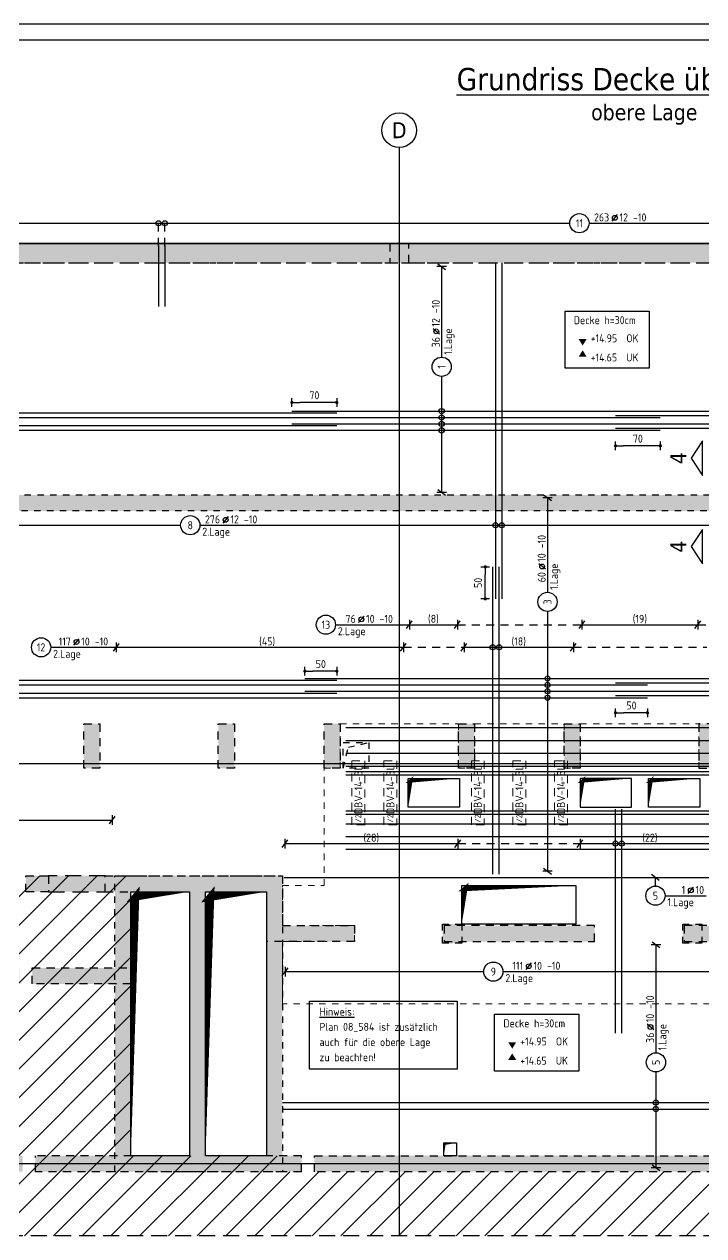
# Model space of a CAD drawing. Extents: x 0 to 76.9, y -2.2 to 33.4.
# Drawn here: x 16.11 to 26.72, y 10.77 to 29.7 of the extents above; entities that cross this region are included whole.
import ezdxf
from ezdxf.enums import TextEntityAlignment as Align

# ---------------------------------------------------------------- set-up
doc = ezdxf.new("R2010")
doc.units = 0
doc.header["$LTSCALE"] = 0.5
for name, pattern in [('AUSGEZOGEN', [1000.01, 1000, 0.01]), ('DASHED', [0.75, 0.5, -0.25]), ('DOT', [0.175, 0.05, -0.125]), ('HIDDEN', [0.375, 0.25, -0.125]), ('HIDDEN2', [0.187, 0.125, -0.062]), ('PUNKT', [0.175, 0.05, -0.125]), ('STRICHLINIE', [0.75, 0.5, -0.25]), ('STRICHPUNKT2', [0.55, 0.25, -0.125, 0.05, -0.125]), ('VERDECKT', [0.375, 0.25, -0.125])]:
    doc.linetypes.add(name, pattern=pattern)
for name, color, linetype in [('ACHSEN', 7, 'Continuous'), ('BETON', 7, 'Continuous'), ('Brüstung DG', 7, 'Continuous'), ('DD', 7, 'Continuous'), ('DG', 7, 'Continuous'), ('grau_dunkel', 7, 'Continuous'), ('grau_hell', 7, 'Continuous'), ('grau_mittel', 7, 'Continuous'), ('HILFE', 7, 'Continuous'), ('koten', 7, 'Continuous'), ('MASSE', 7, 'Continuous'), ('OBJEKT', 7, 'Continuous'), ('RAHMEN', 7, 'Continuous'), ('RND', 7, 'Continuous'), ('SCHATTEN', 7, 'Continuous'), ('SCHNITTE', 7, 'Continuous'), ('SFP_Achsen', 7, 'Continuous'), ('TEXT', 7, 'Continuous'), ('TWP_Auflager_Schraff', 7, 'Continuous'), ('VERDECKT', 7, 'Continuous'), ('VERDECKT2', 7, 'Continuous')]:
    doc.layers.add(name, color=color, linetype=linetype)
doc.layers.add('NOPLOT', color=7, linetype='Continuous', plot=False)
doc.styles.add('helv', font='tahoma.ttf')
doc.styles.add('txt', font='isocp.shx')
doc.dimstyles.new('DOT_I', dxfattribs={"dimscale": 0.5, "dimtxt": 0.25, "dimasz": 0.25, "dimexe": 0.1, "dimexo": 0.3, "dimgap": 0.1, "dimtad": 1, "dimdec": 3, "dimzin": 3, "dimtxsty": 'txt', "dimblk": 'DOT', "dimblk1": 'DOT', "dimblk2": 'DOT', "dimsah": 1, "dimcen": 0.1, "dimse1": 1, "dimse2": 1, "dimazin": 0, "dimtfac": 1, "dimtdec": 4, "dimtix": 1, "dimtmove": 2, "dimatfit": 3, "dimfxl": 0, "dimtvp": 1, "dimtolj": 1, "dimtzin": 0, "dimarcsym": 0})
pattern_1 = [(0, (-74.21585, 66.179425), (0.025, 0.05), [0, -0.05])]

# ---------------------------------------------------------------- blocks, each defined once
blk = doc.blocks.new('okrd_o')
at = {"layer": 'koten', "color": 7, "linetype": 'Continuous'}
blk.add_solid([(-0.125, 0.202), (0.125, 0.202), (0, 0)], dxfattribs=at)
at = {"layer": 'koten', "style": 'txt'}
blk.add_attdef('OKRD', (0.25, 0.1), '', height=0.25, dxfattribs=at)
blk = doc.blocks.new('okrd_u')
at = {"layer": 'koten', "color": 7, "linetype": 'Continuous'}
blk.add_solid([(-0.125, -0.202), (0.125, -0.202), (0, 0)], dxfattribs=at)
at = {"layer": 'koten', "style": 'txt'}
blk.add_attdef('OKRD', (0.25, -0.35), '', height=0.25, dxfattribs=at)
blk = doc.blocks.new('DOT')
at = {"layer": 'MASSE', "color": 7, "linetype": 'Continuous'}
for p, q in [((0, 0), (-1, 0)), ((0, 0.54), (0, -0.54))]:
    blk.add_line(p, q, dxfattribs=at)
at = {"layer": 'MASSE', "color": 7, "linetype": 'Continuous', "const_width": 0.2}
blk.add_lwpolyline([(-0.1, 0, 1), (0.1, 0, 1)], format="xyb", close=True, dxfattribs=at)
blk = doc.blocks.new('*D22')
at = {"layer": 'Defpoints', "color": 0, "linetype": 'AUSGEZOGEN', "transparency": 16777216}
for p in [(20.494, 19.593), (20.494, 19.593), (20.994, 19.593)]:
    blk.add_point(p, dxfattribs=at)
at = {"layer": 'MASSE', "color": 0, "linetype": 'AUSGEZOGEN', "lineweight": -2, "transparency": 16777216}
blk.add_line((20.869, 19.593), (20.619, 19.593), dxfattribs=at)
at = {"layer": 'MASSE', "color": 0, "linetype": 'AUSGEZOGEN', "lineweight": -2, "transparency": 16777216, "xscale": 0.125, "yscale": 0.125, "zscale": 0.125, "rotation": 180}
blk.add_blockref('DOT', (20.494, 19.593), dxfattribs=at)
at = {"layer": 'MASSE', "color": 0, "linetype": 'AUSGEZOGEN', "lineweight": -2, "transparency": 16777216, "xscale": 0.125, "yscale": 0.125, "zscale": 0.125}
blk.add_blockref('DOT', (20.994, 19.593), dxfattribs=at)
at = {"layer": 'MASSE', "color": 0, "linetype": 'AUSGEZOGEN', "transparency": 16777216, "insert": (20.744, 19.705), "char_height": 0.125, "attachment_point": 5, "style": 'txt'}
blk.add_mtext('\\A1;50', dxfattribs=at)
blk = doc.blocks.new('*D23')
at = {"layer": 'Defpoints', "color": 0, "linetype": 'AUSGEZOGEN', "transparency": 16777216}
for p in [(25.344, 18.944), (25.344, 18.944), (25.844, 18.944)]:
    blk.add_point(p, dxfattribs=at)
at = {"layer": 'MASSE', "color": 0, "linetype": 'AUSGEZOGEN', "lineweight": -2, "transparency": 16777216}
blk.add_line((25.719, 18.944), (25.469, 18.944), dxfattribs=at)
at = {"layer": 'MASSE', "color": 0, "linetype": 'AUSGEZOGEN', "lineweight": -2, "transparency": 16777216, "xscale": 0.125, "yscale": 0.125, "zscale": 0.125, "rotation": 180}
blk.add_blockref('DOT', (25.344, 18.944), dxfattribs=at)
at = {"layer": 'MASSE', "color": 0, "linetype": 'AUSGEZOGEN', "lineweight": -2, "transparency": 16777216, "xscale": 0.125, "yscale": 0.125, "zscale": 0.125}
blk.add_blockref('DOT', (25.844, 18.944), dxfattribs=at)
at = {"layer": 'MASSE', "color": 0, "linetype": 'AUSGEZOGEN', "transparency": 16777216, "insert": (25.594, 19.057), "char_height": 0.125, "attachment_point": 5, "style": 'txt'}
blk.add_mtext('\\A1;50', dxfattribs=at)
blk = doc.blocks.new('lei_gre')
at = {"layer": 'RND', "color": 7, "linetype": 'Continuous'}
for p, q in [((-0.09, -0.12), (0.09, 0.12)), ((0, 0.15), (0, -0.15))]:
    blk.add_line(p, q, dxfattribs=at)
blk = doc.blocks.new('RND_LEI')
at = {"layer": 'RND', "color": 7, "linetype": 'Continuous'}
blk.add_line((1.022, 0.066), (1.19, 0.27), dxfattribs=at)
for centre, radius in [((0, 0), 0.3), ((1.106, 0.168), 0.075)]:
    blk.add_circle(centre, radius, dxfattribs=at)
at = {"layer": 'RND', "color": 7, "linetype": 'Continuous', "style": 'txt'}
blk.add_attdef('POSL', text='', height=0.25, dxfattribs=at).set_placement((0, 0), align=Align.MIDDLE)
blk.add_attdef('ANZ', text='', height=0.25, dxfattribs=at).set_placement((0.931, 0.057), align=Align.RIGHT)
for tag, p in [('DUM', (1.253, 0.057)), ('ABSTD', (1.674, 0.057)), ('POSTXT', (0.374, -0.327))]:
    blk.add_attdef(tag, p, '', height=0.25, dxfattribs=at)
blk = doc.blocks.new('*D29')
at = {"layer": 'Defpoints', "color": 0, "linetype": 'AUSGEZOGEN', "transparency": 16777216}
for p in [(23.312, 21.223), (23.312, 21.223), (23.312, 20.723)]:
    blk.add_point(p, dxfattribs=at)
at = {"layer": 'MASSE', "color": 0, "linetype": 'AUSGEZOGEN', "lineweight": -2, "transparency": 16777216}
blk.add_line((23.312, 20.848), (23.312, 21.098), dxfattribs=at)
at = {"layer": 'MASSE', "color": 0, "linetype": 'AUSGEZOGEN', "lineweight": -2, "transparency": 16777216, "xscale": 0.125, "yscale": 0.125, "zscale": 0.125}
for p, rotation in [((23.312, 21.223), 90), ((23.312, 20.723), 270)]:
    blk.add_blockref('DOT', p, dxfattribs=dict(at, rotation=rotation))
at = {"layer": 'MASSE', "color": 0, "linetype": 'AUSGEZOGEN', "transparency": 16777216, "insert": (23.2, 20.973), "char_height": 0.125, "attachment_point": 5, "rotation": 90, "style": 'txt'}
blk.add_mtext('\\A1;50', dxfattribs=at)
blk = doc.blocks.new('*D31')
at = {"layer": 'Defpoints', "color": 0, "linetype": 'AUSGEZOGEN', "transparency": 16777216}
for p in [(20.294, 23.792), (20.294, 23.792), (20.994, 23.792)]:
    blk.add_point(p, dxfattribs=at)
at = {"layer": 'MASSE', "color": 0, "linetype": 'AUSGEZOGEN', "lineweight": -2, "transparency": 16777216}
blk.add_line((20.869, 23.792), (20.419, 23.792), dxfattribs=at)
at = {"layer": 'MASSE', "color": 0, "linetype": 'AUSGEZOGEN', "lineweight": -2, "transparency": 16777216, "xscale": 0.125, "yscale": 0.125, "zscale": 0.125, "rotation": 180}
blk.add_blockref('DOT', (20.294, 23.792), dxfattribs=at)
at = {"layer": 'MASSE', "color": 0, "linetype": 'AUSGEZOGEN', "lineweight": -2, "transparency": 16777216, "xscale": 0.125, "yscale": 0.125, "zscale": 0.125}
blk.add_blockref('DOT', (20.994, 23.792), dxfattribs=at)
at = {"layer": 'MASSE', "color": 0, "linetype": 'AUSGEZOGEN', "transparency": 16777216, "insert": (20.644, 23.904), "char_height": 0.125, "attachment_point": 5, "style": 'txt'}
blk.add_mtext('\\A1;70', dxfattribs=at)
blk = doc.blocks.new('*D32')
at = {"layer": 'Defpoints', "color": 0, "linetype": 'AUSGEZOGEN', "transparency": 16777216}
for p in [(25.344, 23.114), (25.344, 23.114), (26.044, 23.114)]:
    blk.add_point(p, dxfattribs=at)
at = {"layer": 'MASSE', "color": 0, "linetype": 'AUSGEZOGEN', "lineweight": -2, "transparency": 16777216}
blk.add_line((25.919, 23.114), (25.469, 23.114), dxfattribs=at)
at = {"layer": 'MASSE', "color": 0, "linetype": 'AUSGEZOGEN', "lineweight": -2, "transparency": 16777216, "xscale": 0.125, "yscale": 0.125, "zscale": 0.125, "rotation": 180}
blk.add_blockref('DOT', (25.344, 23.114), dxfattribs=at)
at = {"layer": 'MASSE', "color": 0, "linetype": 'AUSGEZOGEN', "lineweight": -2, "transparency": 16777216, "xscale": 0.125, "yscale": 0.125, "zscale": 0.125}
blk.add_blockref('DOT', (26.044, 23.114), dxfattribs=at)
at = {"layer": 'MASSE', "color": 0, "linetype": 'AUSGEZOGEN', "transparency": 16777216, "insert": (25.694, 23.226), "char_height": 0.125, "attachment_point": 5, "style": 'txt'}
blk.add_mtext('\\A1;70', dxfattribs=at)
blk = doc.blocks.new('A1-35-0')
at = {"layer": 'RAHMEN'}
blk.add_line((118.9, 59.4), (0, 59.4), dxfattribs=at)
at = {"layer": 'RAHMEN', "color": 5}
blk.add_line((118.4, 58.9), (2, 58.9), dxfattribs=at)
blk = doc.blocks.new('SCHN-1')
at = {"layer": 'SCHNITTE', "color": 5, "linetype": 'Continuous'}
blk.add_lwpolyline([(0.54, 0.125), (0, 0.485), (-0.54, 0.125)], close=True, dxfattribs=at)
at = {"layer": 'SCHNITTE', "color": 6, "linetype": 'Continuous', "style": 'helv'}
blk.add_attdef('SCHN-1', text='', height=0.5, dxfattribs=at).set_placement((0, 0.635), align=Align.CENTER)

msp = doc.modelspace()

# ---------------------------------------------------------------- hatches: boundary and pattern name
at = {"layer": 'Brüstung DG', "linetype": 'DOT'}
h = msp.add_hatch(dxfattribs=at)
h.set_pattern_fill('DOTS', color=102, scale=0.8, double=1)
h.set_pattern_definition(pattern_1)
h.paths.add_polyline_path([(43.0691, 10.7729), (43.3691, 10.7729), (43.3691, 26.2729), (4.4441, 26.2729), (4.4441, 25.3079), (4.6041, 25.3079), (4.6041, 25.9729), (43.0691, 25.9729)])
at = {"layer": 'DG', "linetype": 'AUSGEZOGEN'}
h = msp.add_hatch(dxfattribs=at)
h.set_pattern_fill('DOTS', scale=0.8, double=1)
h.set_pattern_definition(pattern_1)
h.paths.add_polyline_path([(34.1441, 12.0229), (34.1441, 13.9979), (36.8441, 13.9979), (36.8441, 13.5329), (37.0941, 13.5329), (37.0941, 14.2479), (33.8941, 14.2479), (33.8941, 11.7729), (37.0941, 11.7729), (37.0941, 12.4829), (36.8441, 12.4829), (36.8441, 12.0229)], flags=17)
h.paths.add_polyline_path([(30.9941, 15.6429), (30.9941, 15.3429), (31.2941, 15.3429), (31.2941, 15.6429)], flags=17)
h.paths.add_polyline_path([(26.6941, 15.6429), (26.3941, 15.6429), (26.3941, 15.3429), (26.6941, 15.3429)], flags=17)
h.paths.add_polyline_path([(22.9441, 15.6429), (22.6441, 15.6429), (22.6441, 15.3429), (22.9441, 15.3429)], flags=17)
h.paths.add_polyline_path([(14.7041, 15.3429), (14.7041, 15.6429), (14.4041, 15.6429), (14.4041, 15.3429)], flags=17)
h.paths.add_polyline_path([(12.1191, 22.3479), (12.1191, 22.0979), (35.7691, 22.0979), (35.7691, 22.3479)])
h.paths.add_polyline_path([(39.3441, 10.7729), (39.5941, 10.7729), (39.5941, 22.3479), (39.3441, 22.3479)])
h.paths.add_polyline_path([(4.3941, 10.7729), (4.6041, 10.7729), (4.6041, 19.1979), (4.3941, 19.1979)])
h = msp.add_hatch(dxfattribs=at)
h.set_pattern_fill('DOTS', scale=0.8, double=1)
h.set_pattern_definition([(0, (-74.21585, 66.179425), (0.025, 0.05), [0, -0.05])])
h.paths.add_polyline_path([(17.5291, 16.3979), (17.5291, 11.7729), (20.1441, 11.7729), (20.1441, 16.3979)])
h.paths.add_polyline_path([(18.6941, 16.1479), (17.7791, 16.1479), (17.7791, 12.0229), (18.6941, 12.0229)], flags=16)
h.paths.add_polyline_path([(19.8941, 16.1479), (18.9441, 16.1479), (18.9441, 12.0229), (19.8941, 12.0229)], flags=16)
at = {"layer": 'grau_hell', "linetype": 'AUSGEZOGEN'}
h = msp.add_hatch(dxfattribs=at)
h.set_pattern_fill('ANSI31', color=9, scale=0.1, style=0, double=1)
h.set_pattern_definition([(45, (-0.08538, 28.69272), (-0.2245064, 0.2245064), [])])
h.paths.add_polyline_path([(31.2691, 11.7729), (20.1441, 11.7729), (20.1441, 12.0229), (17.7791, 12.0229), (17.7791, 16.3979), (10.8441, 16.3979), (10.8441, 18.0229), (9.3791, 18.0229), (9.3791, 18.0229), (8.4941, 18.0229), (8.4941, 18.0229), (8.0941, 18.0229), (8.0941, 19.8079), (6.6441, 19.8079), (6.6441, 19.6029), (4.4441, 19.6029), (4.4441, 19.1979), (4.3941, 19.1979), (4.3941, 14.4679), (3.9391, 14.4679), (3.9391, 11.8179), (4.3941, 11.8179), (4.3941, 10.7729), (43.3691, 10.7729), (43.3691, 26.2729), (37.094, 26.2729), (37.0941, 14.2479), (36.8441, 14.2478), (36.844, 12.0229), (34.1441, 12.0229), (34.1441, 11.7729)])
at = {"layer": 'grau_mittel'}
h = msp.add_hatch(color=61, dxfattribs=at)
h.paths.add_polyline_path([(43.3691, 26.2729), (36.8441, 26.2729), (36.8441, 18.0229), (37.9091, 18.0229), (37.9091, 18.2729), (37.0941, 18.2729), (37.0941, 25.9729), (39.3441, 25.9729), (39.3441, 18.2729), (39.1941, 18.2729), (39.1941, 18.0229), (39.5941, 18.0229), (39.5941, 25.9729), (43.0691, 25.9729), (43.0691, 20.9579), (43.3691, 20.9579)])
h.paths.add_polyline_path([(43.3691, 20.9579), (43.0691, 20.9579), (43.0691, 19.0879), (43.3691, 19.0879)], flags=17)
h.paths.add_polyline_path([(43.3691, 19.0879), (43.0691, 19.0879), (43.0691, 18.0229), (43.3691, 18.0229)])
h.paths.add_polyline_path([(43.0691, 18.0229), (43.0691, 18.2729), (39.5941, 18.2729), (39.5941, 18.0229)])
h.paths.add_polyline_path([(39.1941, 18.0229), (39.1941, 18.2729), (38.3091, 18.2729), (38.3091, 18.0229)], flags=17)
h.paths.add_polyline_path([(38.3091, 18.2729), (38.1091, 18.2729), (38.1091, 18.0229), (38.3091, 18.0229)], flags=17)
h.paths.add_polyline_path([(43.3691, 18.0229), (43.0691, 18.0229), (43.0691, 12.0479), (43.3691, 12.0479)])
h.paths.add_polyline_path([(43.0691, 11.7479), (43.3691, 11.7479), (43.3691, 12.0479), (43.0691, 12.0479)])
h.paths.add_polyline_path([(4.6691, 14.1678), (4.6041, 14.1678), (4.3191, 14.1678), (4.3191, 12.1178), (4.6041, 12.1178), (4.6691, 12.1178)])
h.paths.add_polyline_path([(4.6041, 25.9729), (8.0941, 25.9729), (8.0941, 18.0229), (8.4941, 18.0229), (8.4941, 18.2729), (8.3441, 18.2729), (8.3441, 25.9729), (10.5941, 25.9729), (10.5941, 18.2729), (9.8291, 18.2729), (9.8291, 18.0229), (10.8441, 18.0229), (10.8441, 26.2729), (4.4441, 26.2729), (4.4441, 19.1979), (4.3941, 19.1979), (4.3941, 14.4678), (3.9391, 14.4678), (3.9391, 14.1678), (4.6041, 14.1678)])
h.paths.add_polyline_path([(4.6691, 18.2729), (4.6691, 18.0229), (8.0941, 18.0229), (8.0941, 18.2729)], flags=17)
h.paths.add_polyline_path([(8.4941, 18.2729), (8.4941, 18.0229), (9.3791, 18.0229), (9.3791, 18.2729)], flags=17)
h.paths.add_polyline_path([(9.3791, 18.2729), (9.3791, 18.0229), (9.6291, 18.0229), (9.6291, 18.2729)], flags=17)
h.paths.add_polyline_path([(10.8441, 18.0229), (10.5941, 18.0229), (10.5941, 16.3979), (10.8441, 16.3979)], flags=17)
h.paths.add_polyline_path([(8.0941, 16.3979), (8.0941, 11.7729), (8.4941, 11.7729), (8.4941, 12.0229), (8.3441, 12.0229), (8.3441, 16.1479), (14.4291, 16.1479), (14.4291, 15.7929), (14.6791, 15.7929), (14.6791, 16.1479), (15.7391, 16.1479), (15.7391, 16.3979)])
h.paths.add_polyline_path([(9.5041, 11.7729), (9.5041, 12.0229), (8.4941, 12.0229), (8.4941, 11.7729)], flags=17)
h.paths.add_polyline_path([(9.5041, 11.7729), (9.7041, 11.7729), (9.7041, 12.0229), (9.5041, 12.0229)])
h.paths.add_polyline_path([(9.9041, 12.0229), (9.9041, 11.7729), (12.8191, 11.7729), (12.8191, 12.0229)], flags=16)
h.paths.add_polyline_path([(13.0191, 12.0229), (13.0191, 11.7729), (13.2691, 11.7729), (13.2691, 12.0229)], flags=16)
h.paths.add_polyline_path([(13.2691, 12.0229), (13.2691, 11.7729), (14.2791, 11.7729), (14.2791, 12.0229)], flags=16)
h.paths.add_polyline_path([(14.4291, 12.0229), (14.2791, 12.0229), (14.2791, 11.7729), (14.8291, 11.7729), (14.8291, 12.0229), (14.6791, 12.0229), (14.6791, 14.7079), (16.0391, 14.7079), (16.0391, 14.9579), (14.6791, 14.9579), (14.6791, 15.6429), (14.4291, 15.6429)])
h.paths.add_polyline_path([(14.8291, 12.0229), (14.8291, 11.7729), (15.8391, 11.7729), (15.8391, 12.0229)], flags=16)
h.paths.add_polyline_path([(15.8391, 11.7729), (16.0891, 11.7729), (16.0891, 12.0229), (15.8391, 12.0229)])
h.paths.add_polyline_path([(16.4941, 16.1479), (16.4941, 16.3979), (16.1391, 16.3979), (16.1391, 16.1479)])
h.paths.add_polyline_path([(17.3791, 16.1479), (17.3791, 16.3979), (16.4941, 16.3979), (16.4941, 16.1479)])
h.paths.add_polyline_path([(18.6941, 16.1479), (18.6941, 12.0229), (16.2891, 12.0229), (16.2891, 11.7729), (20.4441, 11.7729), (20.4441, 12.0229), (18.9441, 12.0229), (18.9441, 16.1479), (19.8941, 16.1479), (19.8941, 15.3679), (21.2691, 15.3679), (21.2691, 15.6179), (20.1441, 15.6179), (20.1441, 16.3979), (17.3791, 16.3979), (17.3791, 16.1479)])
h.paths.add_polyline_path([(16.2391, 14.9579), (16.2391, 14.7079), (17.7791, 14.7079), (17.7791, 14.9579)])
h.paths.add_polyline_path([(20.6441, 12.0229), (20.6441, 11.7729), (29.8191, 11.7729), (29.8191, 12.0229)])
h.paths.add_polyline_path([(25.0191, 15.3679), (25.0191, 15.6179), (22.6691, 15.6179), (22.6691, 15.3679)])
h.paths.add_polyline_path([(28.5691, 15.3679), (28.5691, 15.6179), (26.4191, 15.6179), (26.4191, 15.3679)])
h.paths.add_polyline_path([(29.9691, 15.6179), (29.9691, 15.3679), (31.2691, 15.3679), (31.2691, 16.1479), (32.6491, 16.1479), (32.6491, 16.3979), (31.0191, 16.3979), (31.0191, 15.6179)])
h.paths.add_polyline_path([(31.2691, 13.7979), (31.0191, 13.7979), (31.0191, 12.0229), (30.0191, 12.0229), (30.0191, 11.7729), (31.4191, 11.7729), (31.4191, 12.0229), (31.2691, 12.0229)])
h.paths.add_polyline_path([(32.3041, 11.7729), (32.3041, 12.0229), (31.4191, 12.0229), (31.4191, 11.7729)])
h.paths.add_polyline_path([(32.3041, 12.0229), (32.3041, 11.7729), (33.0091, 11.7729), (33.0091, 12.0229)], flags=17)
h.paths.add_polyline_path([(33.6091, 12.0229), (33.6091, 11.7729), (37.0941, 11.7729), (37.0941, 12.4829), (36.8441, 12.4829), (36.8441, 12.0229), (34.1441, 12.0229), (34.1441, 13.9979), (36.8441, 13.9979), (36.8441, 13.5329), (37.0941, 13.5329), (37.0941, 13.7829), (37.0141, 13.7829), (37.0141, 13.9329), (37.0941, 13.9329), (37.0941, 14.3976), (36.8441, 14.3976), (36.8441, 14.2479), (32.3041, 14.2479), (32.3041, 13.9979), (33.8941, 13.9979), (33.8941, 12.0229)])
h.paths.add_polyline_path([(36.8441, 13.5329), (36.8441, 12.4829), (37.0941, 12.4829), (37.0941, 13.5329)], flags=17)
h.paths.add_polyline_path([(36.8441, 14.3976), (37.0941, 14.3976), (37.0941, 15.2826), (36.8441, 15.2826)])
h.paths.add_polyline_path([(37.0941, 15.5479), (36.8441, 15.5479), (36.8441, 15.2826), (37.0941, 15.2826)])
h.paths.add_polyline_path([(36.5441, 16.3979), (36.5441, 16.1479), (37.0941, 16.1479), (37.0941, 16.3979)])
h.paths.add_polyline_path([(35.944, 16.1479), (35.944, 16.3979), (33.2491, 16.3979), (33.2491, 16.1479)])
h.paths.add_polyline_path([(32.3041, 13.9979), (32.3041, 14.2479), (31.4191, 14.2479), (31.4191, 13.9979)])
h.paths.add_polyline_path([(31.4191, 13.9979), (31.4191, 14.2479), (31.2691, 14.2479), (31.2691, 15.1679), (31.0191, 15.1679), (31.0191, 13.9979)])
h.paths.add_polyline_path([(37.0941, 18.0229), (36.8441, 18.0229), (36.8441, 16.9479), (37.0941, 16.9479)])
h.paths.add_polyline_path([(34.1441, 18.0779), (34.3941, 18.0779), (34.3941, 18.7729), (34.1441, 18.7729)])
h.paths.add_polyline_path([(32.2941, 18.7729), (32.0441, 18.7729), (32.0441, 18.0779), (32.2941, 18.0779)])
h.paths.add_polyline_path([(30.3941, 18.6729), (30.3941, 18.0779), (30.6441, 18.0779), (30.6441, 18.9229), (29.6191, 18.9229), (29.6191, 20.5679), (29.3191, 20.5679), (29.3191, 18.9229), (28.2941, 18.9229), (28.2941, 18.0779), (28.5441, 18.0779), (28.5441, 18.6729)])
h.paths.add_polyline_path([(29.3191, 20.7679), (29.6191, 20.7679), (29.6191, 23.9179), (29.3191, 23.9179)])
h.paths.add_polyline_path([(29.6191, 24.8129), (29.3191, 24.8129), (29.3191, 24.1179), (29.6191, 24.1179)])
h.paths.add_polyline_path([(29.6191, 24.8129), (29.6191, 24.8229), (29.3191, 24.8229), (29.3191, 24.8129)])
h.paths.add_polyline_path([(29.6191, 25.6229), (29.6191, 25.8229), (29.3191, 25.8229), (29.3191, 25.6229)])
h.paths.add_polyline_path([(29.3191, 25.8229), (29.6191, 25.8229), (29.6191, 26.2729), (29.3191, 26.2729)])
h.paths.add_polyline_path([(29.6191, 26.2729), (29.6191, 25.9729), (36.8441, 25.9729), (36.8441, 26.2729)])
h.paths.add_polyline_path([(22.1191, 26.2729), (22.1191, 25.9729), (29.3191, 25.9729), (29.3191, 26.2729)])
h.paths.add_polyline_path([(21.8191, 26.2729), (21.8191, 25.9729), (22.1191, 25.9729), (22.1191, 26.2729)])
h.paths.add_polyline_path([(14.6191, 26.2729), (14.6191, 25.9729), (21.8191, 25.9729), (21.8191, 26.2729)])
h.paths.add_polyline_path([(14.6191, 26.2729), (14.3191, 26.2729), (14.3191, 25.9729), (14.6191, 25.9729)])
h.paths.add_polyline_path([(10.8441, 26.2729), (10.8441, 25.9729), (14.3191, 25.9729), (14.3191, 26.2729)])
h.paths.add_polyline_path([(13.5441, 18.7729), (13.2941, 18.7729), (13.2941, 18.0779), (13.5441, 18.0779)])
h.paths.add_polyline_path([(15.6441, 18.7729), (15.3941, 18.7729), (15.3941, 18.0779), (15.6441, 18.0779)])
h.paths.add_polyline_path([(17.2941, 18.7729), (17.0441, 18.7729), (17.0441, 18.0779), (17.2941, 18.0779)])
h.paths.add_polyline_path([(19.3941, 18.7729), (19.1441, 18.7729), (19.1441, 18.0779), (19.3941, 18.0779)])
h.paths.add_polyline_path([(20.7941, 18.0779), (21.0441, 18.0779), (21.0441, 18.7729), (20.7941, 18.7729)])
h.paths.add_polyline_path([(22.8941, 18.0779), (23.1441, 18.0779), (23.1441, 18.7729), (22.8941, 18.7729)])
h.paths.add_polyline_path([(24.7941, 18.7729), (24.5441, 18.7729), (24.5441, 18.0779), (24.7941, 18.0779)])
h.paths.add_polyline_path([(26.6441, 18.0779), (26.8941, 18.0779), (26.8941, 18.7729), (26.6441, 18.7729)])
h.paths.add_polyline_path([(43.0691, 10.7729), (43.3691, 10.7729), (43.3691, 11.7479), (43.0691, 11.7479)])
h.paths.add_polyline_path([(4.3941, 10.7729), (4.6041, 10.7729), (4.6041, 12.1178), (3.9391, 12.1178), (3.9391, 11.8178), (4.3941, 11.8178)])

# ---------------------------------------------------------------- linework, layer by layer
at = {"layer": 'ACHSEN', "color": 140, "linetype": 'AUSGEZOGEN'}
for p, q in [((21.9691, 27.7729), (21.9691, 10.7729)), ((43.3691, 26.2729), (2.1691, 26.2729)), ((43.3691, 18.1479), (2.1691, 18.1479)), ((43.3691, 11.8979), (2.1691, 11.8979))]:
    msp.add_line(p, q, dxfattribs=at)
at = {"layer": 'BETON', "color": 6, "linetype": 'AUSGEZOGEN'}
msp.add_line((4.3691, 26.2729), (43.3691, 26.2729), dxfattribs=at)
for points in [[(22.1091, 17.9179), (22.9091, 17.9179), (22.9091, 17.4679), (22.1091, 17.4679)], [(24.7941, 17.4679), (25.5941, 17.4679), (25.5941, 17.9179), (24.7941, 17.9179)], [(25.8591, 17.9179), (26.6591, 17.9179), (26.6591, 17.4679), (25.8591, 17.4679)], [(17.7791, 16.1479), (18.6941, 16.1479), (18.6941, 12.0229), (17.7791, 12.0229)], [(18.9441, 16.1479), (19.8941, 16.1479), (19.8941, 12.0229), (18.9441, 12.0229)], [(24.7241, 15.6429), (22.9441, 15.6429), (22.9441, 16.2429), (24.7241, 16.2429)], [(22.6641, 12.2229), (22.8641, 12.2229), (22.8641, 12.0229), (22.6641, 12.0229)]]:
    msp.add_lwpolyline(points, close=True, dxfattribs=at)
at = {"layer": 'Brüstung DG', "color": 102, "linetype": 'PUNKT', "lineweight": -2}
for points in [[(43.3691, 10.7729), (43.3691, 26.2729), (4.4441, 26.2729), (4.4441, 25.3079), (4.4441, 25.3079), (4.4441, 25.3079), (4.6041, 25.3079)], [(4.6041, 25.3079), (4.6041, 25.3079), (4.6041, 25.3079), (4.6041, 25.9729), (43.0691, 25.9729), (43.0691, 10.7729)]]:
    msp.add_lwpolyline(points, dxfattribs=at)
at = {"layer": 'DD', "color": 7, "linetype": 'HIDDEN2'}
for p, q in [((21.0941, 18.0779), (21.1742, 18.4044)), ((21.1742, 18.4044), (21.4941, 18.4779))]:
    msp.add_line(p, q, dxfattribs=at)
msp.add_lwpolyline([(21.0941, 18.4779), (21.4941, 18.4779), (21.4941, 18.0779), (21.0941, 18.0779)], close=True, dxfattribs=at)
at = {"layer": 'DG', "color": 7, "linetype": 'PUNKT', "lineweight": -2}
for p, q in [((12.1191, 22.3479), (35.5691, 22.3479)), ((35.7691, 22.0979), (11.9191, 22.0979)), ((17.5291, 16.3979), (20.1441, 16.3979)), ((17.5291, 11.7729), (17.5291, 16.3979)), ((18.6941, 16.3979), (18.9441, 16.3979)), ((20.1441, 16.3979), (20.1441, 11.7729)), ((17.7791, 16.1479), (18.6941, 16.1479)), ((17.7791, 12.0229), (17.7791, 16.1479)), ((18.6941, 16.1479), (18.6941, 12.0229)), ((18.9441, 16.1479), (19.8941, 16.1479)), ((18.9441, 12.0229), (18.9441, 16.1479)), ((19.8941, 16.1479), (19.8941, 12.0229)), ((18.6941, 12.0229), (17.7791, 12.0229)), ((19.8941, 12.0229), (18.9441, 12.0229)), ((20.1441, 11.7729), (17.5291, 11.7729)), ((18.9441, 11.7729), (18.6941, 11.7729))]:
    msp.add_line(p, q, dxfattribs=at)
for points in [[(22.6441, 15.6429), (22.9441, 15.6429), (22.9441, 15.3429), (22.6441, 15.3429)], [(26.3941, 15.6429), (26.6941, 15.6429), (26.6941, 15.3429), (26.3941, 15.3429)]]:
    msp.add_lwpolyline(points, close=True, dxfattribs=at)
at = {"layer": 'grau_dunkel', "color": 21}
for points in [[(17.7791, 12.0229, 0, 0.1335, 0), (17.8458, 16.1468, 0, 0, 0), (17.7852, 16.0735, 0.1492, 0, 0), (18.6941, 16.1479, 0, 0, 0)], [(18.9441, 12.0229, 0, 0.1388, 0), (19.0135, 16.1467, 0, 0, 0), (18.9504, 16.0707, 0.1549, 0, 0), (19.8941, 16.1479, 0, 0, 0)]]:
    msp.add_lwpolyline(points, format="xyseb", dxfattribs=at)
at = {"layer": 'HILFE', "color": 102, "linetype": 'DASHED'}
msp.add_line((43.4691, 10.7729), (2.6691, 10.7729), dxfattribs=at)
at = {"layer": 'HILFE', "color": 102, "linetype": 'AUSGEZOGEN'}
msp.add_lwpolyline([(20.5693, 14.44), (22.8738, 14.44), (22.8738, 13.3758), (20.5693, 13.3758)], close=True, dxfattribs=at)
at = {"layer": 'NOPLOT', "color": 171, "linetype": 'DOT', "lineweight": 0}
for points in [[(21.2691, 15.6179), (20.1441, 15.6179), (20.1441, 16.2429), (20.7941, 16.2429), (20.7941, 18.0779), (21.0441, 18.0779), (21.0441, 18.7729), (22.8941, 18.7729), (22.8941, 18.0779), (23.1441, 18.0779), (23.1441, 18.7729), (24.5441, 18.7729), (24.5441, 18.0779), (24.7941, 18.0779), (24.7941, 18.7729), (26.6441, 18.7729), (26.6441, 18.0779), (26.8941, 18.0779)], [(36.8441, 16.3979), (31.0191, 16.3979), (31.0191, 15.6179), (29.9691, 15.6179), (29.9691, 15.3679), (31.0191, 15.3679), (31.0191, 14.3979), (20.1441, 14.3979), (20.1441, 15.3679), (21.2691, 15.3679), (21.2691, 15.6179)]]:
    msp.add_lwpolyline(points, dxfattribs=at)
at = {"layer": 'NOPLOT', "color": 191, "linetype": 'Continuous'}
for points in [[(21.1341, 18.7113), (35.1341, 18.7113)], [(21.1341, 18.5113), (35.1341, 18.5113)], [(21.1341, 18.3113), (35.1341, 18.3113)], [(21.1341, 18.1113), (35.1341, 18.1113)], [(21.1341, 18.025), (35.1341, 18.025)], [(21.1341, 17.975), (35.1341, 17.975)], [(21.1341, 17.4107), (35.1341, 17.4107)], [(21.1341, 17.3607), (35.1341, 17.3607)], [(21.1341, 17.2107), (35.1341, 17.2107)], [(21.1341, 17.0107), (35.1341, 17.0107)], [(21.1341, 16.8107), (35.1341, 16.8107)]]:
    msp.add_lwpolyline(points, dxfattribs=at)
at = {"layer": 'OBJEKT', "color": 1, "linetype": 'AUSGEZOGEN'}
for points in [[(24.5577, 25.2173), (25.8696, 25.2173), (25.8696, 24.3281), (24.5577, 24.3281)], [(23.4582, 14.2323), (24.7701, 14.2323), (24.7701, 13.3432), (23.4582, 13.3432)]]:
    msp.add_lwpolyline(points, close=True, dxfattribs=at)
at = {"layer": 'RND', "color": 7, "linetype": 'AUSGEZOGEN'}
for p, q in [((10.8896, 26.591), (24.6312, 26.591)), ((24.9312, 26.591), (37.0414, 26.591)), ((22.6308, 25.9144), (22.6308, 24.4986)), ((22.6308, 24.1986), (22.6308, 22.3863)), ((24.2832, 22.3036), (24.2832, 20.8252)), ((9.4117, 21.8733), (18.5561, 21.8733)), ((18.8561, 21.8733), (37.0384, 21.8733)), ((24.2832, 20.5252), (24.2832, 16.4689)), ((20.9736, 20.3191), (21.8799, 20.3191)), ((21.8799, 20.3191), (22.1273, 20.3191)), ((22.1273, 20.3191), (22.8768, 20.3191)), ((24.8205, 20.3191), (26.6302, 20.3191)), ((16.527, 19.9657), (17.4332, 19.9657)), ((17.4332, 19.9657), (17.551, 19.9657)), ((17.551, 19.9657), (22.0334, 19.9657)), ((22.9814, 19.9657), (24.6868, 19.9657)), ((13.3628, 17.2666), (17.4886, 17.2666)), ((20.1844, 16.8996), (22.8826, 16.8996)), ((24.7909, 16.8996), (26.9744, 16.8996)), ((26.1182, 16.0854), (26.7582, 16.0854)), ((25.976, 15.3204), (25.976, 13.6314)), ((20.1879, 14.8996), (23.288, 14.8996)), ((23.588, 14.8996), (31.2076, 14.8996)), ((25.976, 13.3314), (25.976, 11.8352))]:
    msp.add_line(p, q, dxfattribs=at)
at = {"layer": 'RND', "color": 102, "linetype": 'VERDECKT'}
for p, q in [((18.2097, 26.2379), (18.2097, 26.641)), ((18.3097, 26.2379), (18.3097, 26.641))]:
    msp.add_line(p, q, dxfattribs=at)
at = {"layer": 'RND', "color": 7, "linetype": 'VERDECKT'}
for p, q in [((22.8768, 20.3191), (24.8205, 20.3191)), ((26.6302, 20.3191), (28.5695, 20.3191)), ((22.0334, 19.9657), (22.9814, 19.9657)), ((24.6868, 19.9657), (26.7706, 19.9657)), ((22.8826, 16.8996), (24.7909, 16.8996))]:
    msp.add_line(p, q, dxfattribs=at)
at = {"layer": 'RND', "color": 102, "linetype": 'AUSGEZOGEN'}
msp.add_line((25.9682, 16.2354), (25.9682, 16.3696), dxfattribs=at)
at = {"layer": 'RND', "color": 7, "linetype": 'AUSGEZOGEN', "const_width": 0.0125}
for points in [[(18.2035, 26.2379, 1), (18.216, 26.2379, 1)], [(18.3035, 26.2379, 1), (18.316, 26.2379, 1)]]:
    msp.add_lwpolyline(points, format="xyb", close=True, dxfattribs=at)
at = {"layer": 'RND', "color": 1, "linetype": 'AUSGEZOGEN'}
for points in [[(18.2097, 26.2379), (18.2097, 25.2879)], [(18.3097, 26.2379), (18.3097, 25.2879)], [(23.4694, 25.9729), (23.4694, 20.7229)], [(23.5694, 25.9729), (23.5694, 20.7229)], [(9.4941, 23.6287), (20.9941, 23.6287)], [(14.5441, 23.5559), (26.0441, 23.5559)], [(20.2941, 23.6559), (31.7941, 23.6559)], [(36.844, 23.5831), (25.344, 23.5831)], [(9.4941, 23.4287), (20.9941, 23.4287)], [(14.5441, 23.3559), (26.0441, 23.3559)], [(20.2941, 23.4559), (31.7941, 23.4559)], [(36.844, 23.3831), (25.344, 23.3831)], [(23.4273, 16.4229), (23.4273, 21.2229)], [(23.5273, 16.4229), (23.5273, 21.2229)], [(9.4941, 19.4516), (20.9941, 19.4516)], [(14.344, 19.3789), (25.844, 19.3789)], [(20.4941, 19.4789), (31.9941, 19.4789)], [(36.8441, 19.4061), (25.3441, 19.4061)], [(9.4941, 19.2516), (20.9941, 19.2516)], [(14.344, 19.1789), (25.844, 19.1789)], [(20.4941, 19.2789), (31.9941, 19.2789)], [(36.8441, 19.2061), (25.3441, 19.2061)], [(25.3434, 13.9379), (25.3434, 17.4379)], [(25.4434, 13.9379), (25.4434, 17.4379)], [(20.17, 16.3696), (31.92, 16.3696)], [(20.1441, 12.8531), (31.8941, 12.8531)], [(20.1441, 12.7531), (31.8941, 12.7531)]]:
    msp.add_lwpolyline(points, dxfattribs=at)
at = {"layer": 'RND', "color": 7, "linetype": 'AUSGEZOGEN'}
for centre in [(18.2097, 26.591), (18.3097, 26.591), (22.6308, 23.6559), (22.6308, 23.5559), (22.6308, 23.4559), (22.6308, 23.3559), (23.4694, 21.8733), (23.5694, 21.8733), (23.4273, 19.9664), (23.5273, 19.9664), (24.2832, 19.4789), (24.2832, 19.3789), (24.2832, 19.2789), (24.2832, 19.1789), (25.3434, 16.8996), (25.4434, 16.8996), (25.976, 12.8531), (25.976, 12.7531)]:
    msp.add_circle(centre, 0.04, dxfattribs=at)
at = {"layer": 'SCHATTEN', "color": 1, "linetype": 'AUSGEZOGEN'}
for points in [[(22.1091, 17.4679, 0, 0.0734, 0), (22.1456, 17.9149, 0, 0, 0), (22.1106, 17.8834, 0.0689, 0, 0), (22.9091, 17.9179, 0, 0, 0)], [(24.7941, 17.4679, 0, 0.0734, 0), (24.8306, 17.9149, 0, 0, 0), (24.7956, 17.8834, 0.0689, 0, 0), (25.5941, 17.9179, 0, 0, 0)], [(25.8591, 17.4679, 0, 0.0734, 0), (25.8956, 17.9149, 0, 0, 0), (25.8606, 17.8834, 0.0689, 0, 0), (26.6591, 17.9179, 0, 0, 0)], [(22.9441, 15.6429, 0, 0.0978, 0), (22.9928, 16.2389, 0, 0, 0), (22.9452, 16.1984, 0.089, 0, 0), (24.7241, 16.2429, 0, 0, 0)], [(22.8641, 12.2229, 0, 0.0326, 0), (22.6654, 12.2066, 0, 0, 0), (22.6803, 12.2216, 0.0326, 0, 0), (22.6641, 12.0229, 0, 0, 0)]]:
    msp.add_lwpolyline(points, format="xyseb", dxfattribs=at)
at = {"layer": 'SFP_Achsen', "color": 7, "linetype": 'AUSGEZOGEN'}
msp.add_circle((21.9691, 28.0434), 0.2705, dxfattribs=at)
at = {"layer": 'TWP_Auflager_Schraff', "color": 171, "linetype": 'HIDDEN', "lineweight": 0}
for points in [[(21.2306, 18.1929), (21.4306, 18.1929), (21.4306, 17.1929), (21.2306, 17.1929)], [(21.7306, 18.1929), (21.9306, 18.1929), (21.9306, 17.1929), (21.7306, 17.1929)], [(23.0942, 18.1929), (23.2942, 18.1929), (23.2942, 17.1929), (23.0942, 17.1929)], [(23.7442, 18.1929), (23.9442, 18.1929), (23.9442, 17.1929), (23.7442, 17.1929)], [(24.3942, 18.1929), (24.5942, 18.1929), (24.5942, 17.1929), (24.3942, 17.1929)]]:
    msp.add_lwpolyline(points, close=True, dxfattribs=at)
at = {"layer": 'VERDECKT', "color": 7, "linetype": 'VERDECKT', "lineweight": -2}
for p, q in [((16.1391, 16.3979), (16.4941, 16.3979)), ((16.4941, 16.3979), (16.4941, 16.1479)), ((17.3791, 16.1479), (17.3791, 16.3979)), ((17.3791, 16.3979), (20.1441, 16.3979)), ((20.1441, 16.3979), (20.1441, 15.6179)), ((16.4941, 16.1479), (16.1391, 16.1479)), ((17.3791, 16.1479), (18.6941, 16.1479)), ((18.6941, 16.1479), (18.6941, 12.0229)), ((18.9441, 16.1479), (19.8941, 16.1479)), ((18.9441, 12.0229), (18.9441, 16.1479)), ((19.8941, 16.1479), (19.8941, 15.3679)), ((20.1441, 15.6179), (21.2691, 15.6179)), ((21.2691, 15.6179), (21.2691, 15.3679)), ((21.2691, 15.3679), (19.8941, 15.3679)), ((16.2391, 14.9579), (17.7791, 14.9579)), ((17.7791, 14.7079), (17.7791, 14.9579)), ((17.7791, 14.7079), (16.2391, 14.7079)), ((18.6941, 12.0229), (16.2891, 12.0229)), ((20.4441, 12.0229), (18.9441, 12.0229)), ((20.6441, 12.0229), (29.8191, 12.0229)), ((20.4441, 11.7729), (16.2891, 11.7729)), ((29.8191, 11.7729), (20.6441, 11.7729))]:
    msp.add_line(p, q, dxfattribs=at)
at = {"layer": 'VERDECKT', "color": 7, "linetype": 'VERDECKT'}
for p, q in [((16.1391, 16.1479), (16.1391, 16.3979)), ((16.2391, 14.7079), (16.2391, 14.9579)), ((16.2891, 11.7729), (16.2891, 12.0229)), ((20.4441, 11.7729), (20.4441, 12.0229)), ((20.6441, 11.7729), (20.6441, 12.0229))]:
    msp.add_line(p, q, dxfattribs=at)
at = {"layer": 'VERDECKT', "color": 7, "linetype": 'VERDECKT', "lineweight": -2}
for points in [[(22.1191, 26.2729), (21.8191, 26.2729), (21.8191, 25.9729), (22.1191, 25.9729)], [(17.2941, 18.0779), (17.0441, 18.0779), (17.0441, 18.7729), (17.2941, 18.7729)], [(19.3941, 18.0779), (19.1441, 18.0779), (19.1441, 18.7729), (19.3941, 18.7729)], [(20.7941, 18.7729), (21.0441, 18.7729), (21.0441, 18.0779), (20.7941, 18.0779)], [(23.1441, 18.0779), (22.8941, 18.0779), (22.8941, 18.7729), (23.1441, 18.7729)], [(24.7941, 18.0779), (24.5441, 18.0779), (24.5441, 18.7729), (24.7941, 18.7729)], [(26.8941, 18.7729), (26.6441, 18.7729), (26.6441, 18.0779), (26.8941, 18.0779)], [(22.6691, 15.3679), (25.0191, 15.3679), (25.0191, 15.6179), (22.6691, 15.6179)], [(26.4191, 15.3679), (28.5691, 15.3679), (28.5691, 15.6179), (26.4191, 15.6179)]]:
    msp.add_lwpolyline(points, close=True, dxfattribs=at)
at = {"layer": 'VERDECKT2', "color": 7, "linetype": 'STRICHLINIE'}
for p, q in [((21.8191, 26.2729), (14.6191, 26.2729)), ((22.1191, 26.2729), (29.3191, 26.2729)), ((14.6191, 25.9729), (21.8191, 25.9729)), ((22.1191, 25.9729), (29.3191, 25.9729)), ((17.3791, 16.3979), (16.4941, 16.3979)), ((16.4941, 16.1479), (17.3791, 16.1479))]:
    msp.add_line(p, q, dxfattribs=at)

# ---------------------------------------------------------------- block references
at = {"layer": 'koten', "color": 6, "linetype": 'AUSGEZOGEN', "xscale": 0.5, "yscale": 0.5, "zscale": 0.5}
for name, p, values in [('okrd_o', (24.832, 24.6811), {'OKRD': '+14.95  OK'}), ('okrd_u', (24.832, 24.6061), {'OKRD': '+14.65  UK'}), ('okrd_o', (23.7325, 13.6962), {'OKRD': '+14.95  OK'}), ('okrd_u', (23.7325, 13.6212), {'OKRD': '+14.65  UK'})]:
    msp.add_blockref(name, p, dxfattribs=at).add_auto_attribs(values)
at = {"layer": 'RAHMEN', "color": 7, "linetype": 'AUSGEZOGEN', "xscale": 0.5, "yscale": 0.5, "zscale": 0.5}
msp.add_blockref('A1-35-0', (0, 0), dxfattribs=at)
at = {"layer": 'RND', "color": 7, "linetype": 'AUSGEZOGEN', "xscale": 0.5, "yscale": 0.5, "zscale": 0.5}
for p, values in [((24.7812, 26.591), {'POSL': '11', 'DUM': '12', 'ANZ': '263', 'ABSTD': '-10'}), ((18.7061, 21.8733), {'POSL': '8', 'DUM': '12', 'ANZ': '276', 'ABSTD': '-10', 'POSTXT': '2.Lage'}), ((20.8236, 20.3191), {'POSL': '13', 'DUM': '10', 'ANZ': '76', 'ABSTD': '-10', 'POSTXT': '2.Lage'}), ((16.377, 19.9657), {'POSL': '12', 'DUM': '10', 'ANZ': '117', 'ABSTD': '-10', 'POSTXT': '2.Lage'}), ((25.9682, 16.0854), {'POSL': '5', 'DUM': '10', 'ANZ': '1', 'POSTXT': '1.Lage'}), ((23.438, 14.8996), {'POSL': '9', 'DUM': '10', 'ANZ': '111', 'ABSTD': '-10', 'POSTXT': '2.Lage'})]:
    msp.add_blockref('RND_LEI', p, dxfattribs=at).add_auto_attribs(values)
for p, rotation in [((22.6308, 25.9144), 270), ((22.6308, 22.3863), 270), ((24.2832, 22.3036), 270), ((24.2832, 16.4689), 270), ((25.9682, 16.3696), 90), ((25.976, 15.3204), 270), ((25.976, 11.8352), 270)]:
    msp.add_blockref('lei_gre', p, dxfattribs=dict(at, rotation=rotation))
at = {"layer": 'RND', "color": 7, "linetype": 'AUSGEZOGEN', "xscale": 0.5, "yscale": 0.5, "zscale": 0.5, "rotation": 90}
for p, values in [((22.6308, 24.3486), {'POSL': '1', 'DUM': '12', 'ANZ': '36', 'ABSTD': '-10', 'POSTXT': '1.Lage'}), ((24.2832, 20.6752), {'POSL': '3', 'DUM': '10', 'ANZ': '60', 'ABSTD': '-10', 'POSTXT': '1.Lage'}), ((25.976, 13.4814), {'POSL': '5', 'DUM': '10', 'ANZ': '36', 'ABSTD': '-10', 'POSTXT': '1.Lage'})]:
    msp.add_blockref('RND_LEI', p, dxfattribs=at).add_auto_attribs(values)
at = {"layer": 'RND', "color": 7, "linetype": 'AUSGEZOGEN', "xscale": 0.5, "yscale": 0.5, "zscale": 0.5}
for p in [(22.1273, 20.3191), (22.8768, 20.3191), (24.8205, 20.3191), (26.6302, 20.3191), (17.551, 19.9657), (22.0334, 19.9657), (22.9814, 19.9657), (24.6868, 19.9657), (17.4886, 17.2666), (20.1844, 16.8996), (22.8826, 16.8996), (24.7909, 16.8996), (20.1879, 14.8996)]:
    msp.add_blockref('lei_gre', p, dxfattribs=at)
at = {"layer": 'SCHNITTE', "color": 5, "linetype": 'STRICHPUNKT2', "xscale": 0.5, "yscale": 0.5, "zscale": 0.5, "rotation": 90}
for p in [(26.7665, 22.9212), (26.7665, 21.5388)]:
    msp.add_blockref('SCHN-1', p, dxfattribs=at).add_auto_attribs({'SCHN-1': '4'})

# ---------------------------------------------------------------- texts
at = {"layer": 'RND', "color": 7, "linetype": 'AUSGEZOGEN', "style": 'txt'}
for s, p in [('(8)', (22.502, 20.4116)), ('(19)', (25.7253, 20.4116)), ('(45)', (19.9062, 20.0582)), ('(18)', (23.8341, 20.0582)), ('(28)', (21.5323, 16.9921)), ('(22)', (25.882, 16.9921))]:
    msp.add_text(s, height=0.125, dxfattribs=at).set_placement(p, align=Align.MIDDLE)
at = {"layer": 'SFP_Achsen', "color": 6, "linetype": 'AUSGEZOGEN', "style": 'helv'}
msp.add_text('D', height=0.25, dxfattribs=at).set_placement((21.855, 27.919))
at = {"layer": 'TEXT', "color": 5, "linetype": 'AUSGEZOGEN', "style": 'helv'}
msp.add_text('%%UGrundriss Decke über 2. OG', height=0.35, dxfattribs=at).set_placement((22.8647, 28.6672))
at = {"layer": 'TEXT', "color": 6, "linetype": 'AUSGEZOGEN', "style": 'helv'}
msp.add_text('obere Lage', height=0.25, dxfattribs=at).set_placement((24.9647, 28.2003))
at = {"layer": 'TEXT', "color": 1, "linetype": 'AUSGEZOGEN', "style": 'txt'}
for p in [(24.6938, 25.0141), (23.5944, 14.0291)]:
    msp.add_text('Decke h=30cm', height=0.125, dxfattribs=at).set_placement(p)
at = {"layer": 'TEXT', "color": 102, "linetype": 'AUSGEZOGEN', "style": 'txt'}
for p in [(21.3744, 17.1819), (21.8744, 17.1819), (23.238, 17.1819), (23.888, 17.1819), (24.538, 17.1819)]:
    msp.add_text('1/2', height=0.09, rotation=90, dxfattribs=at).set_placement(p)
at = {"layer": 'TEXT', "color": 7, "linetype": 'AUSGEZOGEN', "style": 'txt'}
for s, p in [('%%UHinweis:', (20.7232, 14.2119)), ('Plan 08_584 ist zusätzlich ', (20.7232, 13.9744)), ('auch für die obere Lage ', (20.7232, 13.7369)), ('zu beachten!', (20.7232, 13.4994))]:
    msp.add_text(s, height=0.125, dxfattribs=at).set_placement(p)
at = {"layer": 'TWP_Auflager_Schraff', "color": 171, "linetype": 'HIDDEN', "lineweight": 0, "style": 'txt'}
for p in [(21.3939, 17.3618), (21.8939, 17.3618), (23.2574, 17.3618), (23.9074, 17.3618), (24.5574, 17.3618)]:
    msp.add_text('DBV-14-BL', height=0.125, rotation=90, dxfattribs=at).set_placement(p)

# ---------------------------------------------------------------- dimensions: what is measured, and where the dimension line sits
at = {"layer": 'MASSE', "color": 7, "linetype": 'AUSGEZOGEN'}
for base, p1, p2, picture, middle in [((20.2941, 23.7916), (20.9941, 23.7916), (20.2941, 23.7916), '*D31', (20.6441, 23.9041)), ((25.344, 23.1137), (26.044, 23.1137), (25.344, 23.1137), '*D32', (25.694, 23.2262)), ((20.4941, 19.5929), (20.9941, 19.5929), (20.4941, 19.5929), '*D22', (20.7441, 19.7054)), ((25.344, 18.9441), (25.844, 18.9441), (25.344, 18.9441), '*D23', (25.594, 19.0566))]:
    dim = msp.add_linear_dim(base=base, p1=p1, p2=p2, dimstyle='DOT_I', override={"dimdec": 0, "dimlfac": 100}, dxfattribs=at)
    dim.commit()
    dim.dimension.update_dxf_attribs({"geometry": picture, "text_midpoint": middle})
dim = msp.add_linear_dim(base=(23.3125, 21.2229), p1=(23.3125, 20.7229), p2=(23.3125, 21.2229), angle=90, dimstyle='DOT_I', override={"dimdec": 0, "dimlfac": 100}, dxfattribs=at)
dim.commit()
dim.dimension.update_dxf_attribs({"geometry": '*D29', "text_midpoint": (23.2, 20.9729)})

doc.saveas('drawing.dxf')
